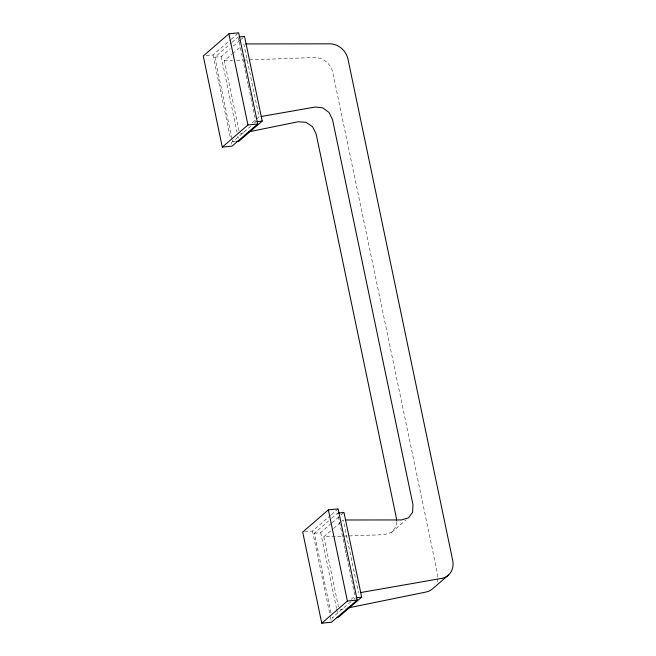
<?xml version="1.0" encoding="UTF-8"?>
<svg xmlns="http://www.w3.org/2000/svg" width="656" height="656" viewBox="0 0 656 656"><rect width="100%" height="100%" fill="white"/><g stroke="black" fill="none" stroke-linecap="round" stroke-linejoin="round"><path stroke-width="0.49" stroke-dasharray="3.28 2.46" d="M396.38 521.758L396.101 526.563L391.689 532.344L384.498 534.656L323.818 536.829L338.422 606.767M206.189 55.67L213.036 54.965L230.379 39.967M231.133 39.319L237.923 33.448M231.953 138.883L214.881 57.195L231.42 42.902M232.175 42.255L238.185 37.056M214.881 57.195L221.22 56.539L230.24 48.749M233.249 46.15L240.014 40.303M240.76 39.655L244.524 36.4M238.973 130.7L224.36 60.762L231.855 54.292M232.601 53.644L240.088 47.166M252.33 122.688L259.071 116.858L243.835 43.927M232.158 139.876L232.577 141.868L250.617 126.28M254.372 123.033L255.873 121.737L249.009 88.855M304.663 531.836L312.494 531.032L330.591 515.386M331.346 514.739L338.135 508.867M330.993 612.958L314.339 533.262L328.623 520.921M331.624 518.322L337.643 513.123L344.302 545.005M314.339 533.262L320.677 532.606L331.198 523.513M331.952 522.865L340.218 515.723M340.972 515.075L343.227 513.123M323.818 536.829L332.805 529.064M333.551 528.416L341.046 521.938M341.792 521.299L343.293 520.003L358.529 592.934M391.689 532.344L406.13 519.855M351.034 599.404L354.781 596.165M350.821 601.7L332.034 617.944L334.749 617.665M353.83 599.1L355.331 597.805M240.588 133.488L245.557 132.479M340.054 609.555L346.048 608.342M232.577 141.868L235.291 141.589M224.36 60.762L232.536 60.467M236.627 60.327L242.761 60.106M243.778 60.065L314.298 57.539A17.655 16.088 45.1 0 1 332.731 72.234L437.511 573.82A17.655 16.088 45.1 0 1 437.814 577.895M238.39 38.048L239.014 41.041M239.227 42.033L247.968 83.878M248.173 84.87L248.796 87.863M344.507 545.997L345.13 548.99M345.343 549.982L345.966 552.975M346.171 553.967L346.794 556.96M347.008 557.953L355.126 596.804M221.22 56.539L237.037 132.258M237.874 136.243L238.284 138.236M320.677 532.606L336.495 608.325M336.7 609.317L337.742 614.303M213.036 54.965L230.404 138.113M231.24 142.122L231.658 144.123M312.494 531.032L330.28 616.181M330.493 617.189L331.329 621.191M437.732 578.928A17.655 16.088 45.1 0 1 437.126 581.839"/><path stroke-width="0.98" d="M396.437 520.79L396.552 518.871L316.143 133.996L312.584 126.772L306.024 122.295L298.234 121.754L248.542 131.872M228.895 33.809L203.253 55.973L222.294 147.133L232.076 146.124L257.726 123.959L238.677 32.8L228.895 33.809L247.943 124.968L222.294 147.133M239.087 36.966L244.524 36.4L262.211 121.081L238.915 141.22L236.193 141.499M328.353 509.876L302.703 532.041L321.752 623.2L331.534 622.191L357.184 600.027L338.135 508.867L328.353 509.876L347.393 601.035L321.752 623.2M338.545 513.033L343.974 512.475L361.669 597.149L338.365 617.288L336.561 617.476M448.45 575.082L432.903 588.522A17.655 16.088 45.1 0 1 425.965 592.056L348.041 607.932M261.08 116.514L315.265 107.026L322.752 107.838L329.082 112.512L332.567 119.802L412.968 504.677L412.599 512.303L408.417 517.887L401.529 519.937L345.335 519.995M360.538 592.581L441.824 578.354M256.783 121.639L262.211 121.081M247.943 124.968L257.726 123.959M356.233 597.706L361.669 597.149M347.393 601.035L357.184 600.027M245.869 43.927L330.157 43.837A17.655 15.326 52.6 0 1 347.967 59.065L452.747 560.642A17.655 15.326 52.6 0 1 441.816 578.354"/></g></svg>
